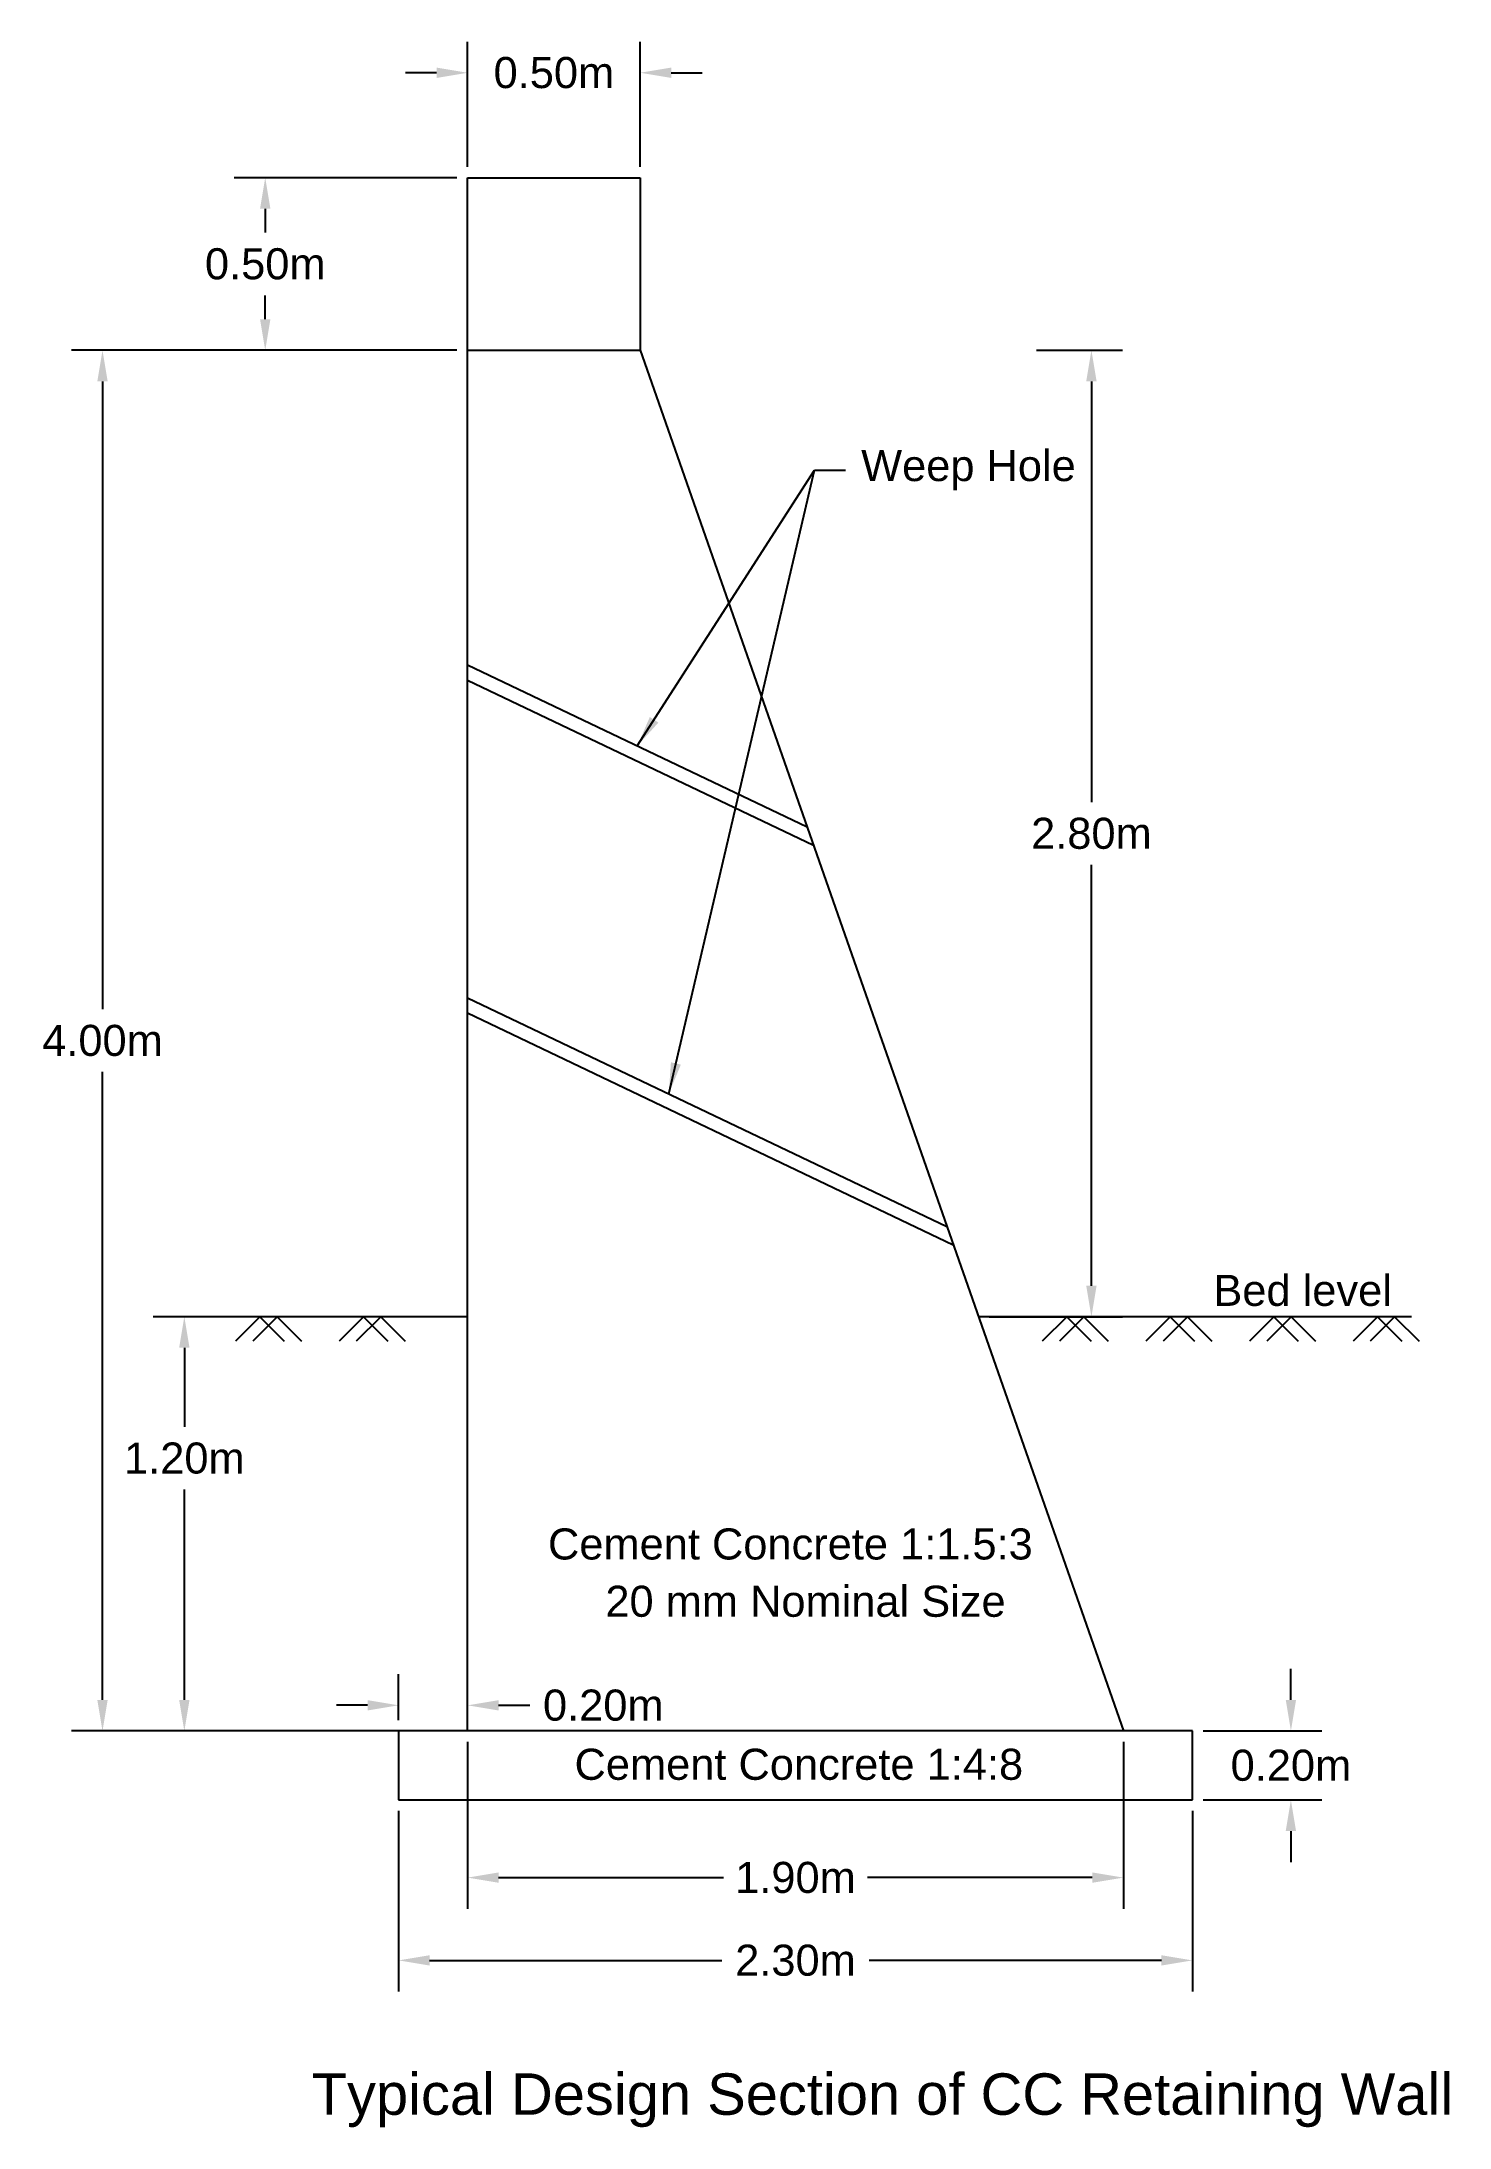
# Model space of a CAD drawing. Header units: millimetres. Extents: x 1417 to 2836, y 1318 to 2642.
# Drawn here: x 1417.43 to 1421.51, y 1318.48 to 1324.52 of the extents above; entities outside this region: 4.
import ezdxf

# ---------------------------------------------------------------- set-up
doc = ezdxf.new("R2010")
doc.units = ezdxf.units.MM
doc.header["$LTSCALE"] = 0.5
doc.linetypes.add('ACAD_ISO02W100', pattern=[15, 12, -3])
doc.styles.get("Standard").update_dxf_attribs({"font": 'arial.ttf'})
doc.dimstyles.get("Standard").update_dxf_attribs({"dimscale": 0.5, "dimtxt": 0.18, "dimasz": 0.18, "dimexe": 0.18, "dimexo": 0.0625, "dimgap": 0.09, "dimtad": 0, "dimtih": 1, "dimtoh": 1, "dimzin": 0, "dimdsep": 46, "dimtxsty": 'Standard', "dimcen": 0.09, "dimadec": 0, "dimazin": 0, "dimtfac": 1, "dimtofl": 0, "dimtmove": 0, "dimatfit": 3, "dimfxl": 1, "dimtolj": 1, "dimtzin": 0, "dimarcsym": 0})

# ---------------------------------------------------------------- blocks, each defined once
blk = doc.blocks.new('*D3')
at = {"color": 0, "lineweight": -2, "transparency": 16777216}
for p, q in [((1418.662, 1319.5971), (1418.662, 1319.1133)), ((1420.562, 1319.5971), (1420.562, 1319.1133)), ((1418.752, 1319.2033), (1419.4032, 1319.2033)), ((1420.472, 1319.2033), (1419.8208, 1319.2033))]:
    blk.add_line(p, q, dxfattribs=at)
at = {"color": 0, "lineweight": 100, "transparency": 16777216}
for points in [[(1418.752, 1319.2183), (1418.752, 1319.1883), (1418.662, 1319.2033)], [(1420.472, 1319.2183), (1420.472, 1319.1883), (1420.562, 1319.2033)]]:
    blk.add_solid(points, dxfattribs=at)
at = {"layer": 'Defpoints', "color": 0, "lineweight": 100, "transparency": 16777216}
for p in [(1418.662, 1319.6283), (1420.562, 1319.6283), (1420.562, 1319.2033)]:
    blk.add_point(p, dxfattribs=at)
at = {"color": 0, "transparency": 16777216, "insert": (1419.612, 1319.2033), "char_height": 0.09, "attachment_point": 5}
blk.add_mtext('\\A1;1.90m', dxfattribs=at)
blk = doc.blocks.new('*D4')
at = {"color": 0, "lineweight": -2, "transparency": 16777216}
for p, q in [((1418.462, 1319.3971), (1418.462, 1318.8735)), ((1420.762, 1319.3971), (1420.762, 1318.8735)), ((1418.552, 1318.9635), (1419.3982, 1318.9635)), ((1420.672, 1318.9635), (1419.8258, 1318.9635))]:
    blk.add_line(p, q, dxfattribs=at)
at = {"color": 0, "lineweight": 100, "transparency": 16777216}
for points in [[(1418.552, 1318.9785), (1418.552, 1318.9485), (1418.462, 1318.9635)], [(1420.672, 1318.9785), (1420.672, 1318.9485), (1420.762, 1318.9635)]]:
    blk.add_solid(points, dxfattribs=at)
at = {"layer": 'Defpoints', "color": 0, "lineweight": 100, "transparency": 16777216}
for p in [(1418.462, 1319.4283), (1420.762, 1319.4283), (1420.762, 1318.9635)]:
    blk.add_point(p, dxfattribs=at)
at = {"color": 0, "transparency": 16777216, "insert": (1419.612, 1318.9635), "char_height": 0.09, "attachment_point": 5}
blk.add_mtext('\\A1;2.30m', dxfattribs=at)
blk = doc.blocks.new('*D5')
at = {"color": 0, "lineweight": -2, "transparency": 16777216}
for p, q in [((1418.6308, 1323.6283), (1417.5142, 1323.6283)), ((1417.6042, 1323.5383), (1417.6042, 1321.7193)), ((1417.6042, 1319.7183), (1417.6042, 1321.5374)), ((1418.6308, 1319.6283), (1417.5142, 1319.6283))]:
    blk.add_line(p, q, dxfattribs=at)
at = {"color": 0, "lineweight": 100, "transparency": 16777216}
for points in [[(1417.5892, 1323.5383), (1417.6192, 1323.5383), (1417.6042, 1323.6283)], [(1417.5892, 1319.7183), (1417.6192, 1319.7183), (1417.6042, 1319.6283)]]:
    blk.add_solid(points, dxfattribs=at)
at = {"layer": 'Defpoints', "color": 0, "lineweight": 100, "transparency": 16777216}
for p in [(1417.6042, 1323.6283), (1418.662, 1323.6283), (1418.662, 1319.6283)]:
    blk.add_point(p, dxfattribs=at)
at = {"color": 0, "transparency": 16777216, "insert": (1417.6042, 1321.6283), "char_height": 0.09, "attachment_point": 5}
blk.add_mtext('\\A1;4.00m', dxfattribs=at)
blk = doc.blocks.new('*D6')
at = {"color": 0, "lineweight": -2, "transparency": 16777216}
for p, q in [((1418.6308, 1324.1283), (1417.9857, 1324.1283)), ((1418.0757, 1324.0383), (1418.0757, 1323.9693)), ((1418.0757, 1323.7183), (1418.0757, 1323.7874)), ((1418.6308, 1323.6283), (1417.9857, 1323.6283))]:
    blk.add_line(p, q, dxfattribs=at)
at = {"color": 0, "lineweight": 100, "transparency": 16777216}
for points in [[(1418.0607, 1324.0383), (1418.0907, 1324.0383), (1418.0757, 1324.1283)], [(1418.0607, 1323.7183), (1418.0907, 1323.7183), (1418.0757, 1323.6283)]]:
    blk.add_solid(points, dxfattribs=at)
at = {"layer": 'Defpoints', "color": 0, "lineweight": 100, "transparency": 16777216}
for p in [(1418.0757, 1324.1283), (1418.662, 1324.1283), (1418.662, 1323.6283)]:
    blk.add_point(p, dxfattribs=at)
at = {"color": 0, "transparency": 16777216, "insert": (1418.0757, 1323.8783), "char_height": 0.09, "attachment_point": 5}
blk.add_mtext('\\A1;0.50m', dxfattribs=at)
blk = doc.blocks.new('*D7')
at = {"color": 0, "lineweight": -2, "transparency": 16777216}
for p, q in [((1418.662, 1324.1596), (1418.662, 1324.5223)), ((1419.162, 1324.1596), (1419.162, 1324.5223)), ((1418.572, 1324.4323), (1418.482, 1324.4323)), ((1419.252, 1324.4323), (1419.342, 1324.4323))]:
    blk.add_line(p, q, dxfattribs=at)
at = {"color": 0, "lineweight": 100, "transparency": 16777216}
for points in [[(1418.572, 1324.4473), (1418.572, 1324.4173), (1418.662, 1324.4323)], [(1419.252, 1324.4473), (1419.252, 1324.4173), (1419.162, 1324.4323)]]:
    blk.add_solid(points, dxfattribs=at)
at = {"layer": 'Defpoints', "color": 0, "lineweight": 100, "transparency": 16777216}
for p in [(1419.162, 1324.4323), (1418.662, 1324.1283), (1419.162, 1324.1283)]:
    blk.add_point(p, dxfattribs=at)
at = {"color": 0, "transparency": 16777216, "insert": (1418.912, 1324.4323), "char_height": 0.09, "attachment_point": 5}
blk.add_mtext('\\A1;0.50m', dxfattribs=at)
blk = doc.blocks.new('*D8')
at = {"color": 0, "lineweight": -2, "transparency": 16777216}
for p, q in [((1420.3104, 1323.6283), (1420.5594, 1323.6283)), ((1420.4694, 1323.5383), (1420.4694, 1322.3193)), ((1420.4694, 1320.9183), (1420.4694, 1322.1374)), ((1420.1733, 1320.8283), (1420.5594, 1320.8283))]:
    blk.add_line(p, q, dxfattribs=at)
at = {"color": 0, "lineweight": 100, "transparency": 16777216}
for points in [[(1420.4544, 1323.5383), (1420.4844, 1323.5383), (1420.4694, 1323.6283)], [(1420.4544, 1320.9183), (1420.4844, 1320.9183), (1420.4694, 1320.8283)]]:
    blk.add_solid(points, dxfattribs=at)
at = {"layer": 'Defpoints', "color": 0, "lineweight": 100, "transparency": 16777216}
for p in [(1420.2791, 1323.6283), (1420.4694, 1323.6283), (1420.142, 1320.8283)]:
    blk.add_point(p, dxfattribs=at)
at = {"color": 0, "transparency": 16777216, "insert": (1420.4694, 1322.2283), "char_height": 0.09, "attachment_point": 5}
blk.add_mtext('\\A1;2.80m', dxfattribs=at)
blk = doc.blocks.new('*D9')
at = {"color": 0, "lineweight": -2, "transparency": 16777216}
for p, q in [((1421.0474, 1319.7183), (1421.0474, 1319.8083)), ((1420.7933, 1319.6283), (1421.1374, 1319.6283)), ((1420.7933, 1319.4283), (1421.1374, 1319.4283)), ((1421.0474, 1319.3383), (1421.0474, 1319.2483))]:
    blk.add_line(p, q, dxfattribs=at)
at = {"color": 0, "lineweight": 100, "transparency": 16777216}
for points in [[(1421.0324, 1319.7183), (1421.0624, 1319.7183), (1421.0474, 1319.6283)], [(1421.0324, 1319.3383), (1421.0624, 1319.3383), (1421.0474, 1319.4283)]]:
    blk.add_solid(points, dxfattribs=at)
at = {"layer": 'Defpoints', "color": 0, "lineweight": 100, "transparency": 16777216}
for p in [(1420.762, 1319.6283), (1420.762, 1319.4283), (1421.0474, 1319.4283)]:
    blk.add_point(p, dxfattribs=at)
at = {"color": 0, "transparency": 16777216, "insert": (1421.0474, 1319.5283), "char_height": 0.09, "attachment_point": 5}
blk.add_mtext('\\A1;0.20m', dxfattribs=at)
blk = doc.blocks.new('*D11')
at = {"color": 0, "lineweight": -2, "transparency": 16777216}
for p, q in [((1418.6308, 1320.8283), (1417.7513, 1320.8283)), ((1417.8413, 1320.7383), (1417.8413, 1320.5092)), ((1417.8413, 1319.7183), (1417.8413, 1320.3273)), ((1418.6308, 1319.6283), (1417.7513, 1319.6283))]:
    blk.add_line(p, q, dxfattribs=at)
at = {"color": 0, "lineweight": 100, "transparency": 16777216}
for points in [[(1417.8263, 1320.7383), (1417.8563, 1320.7383), (1417.8413, 1320.8283)], [(1417.8263, 1319.7183), (1417.8563, 1319.7183), (1417.8413, 1319.6283)]]:
    blk.add_solid(points, dxfattribs=at)
at = {"layer": 'Defpoints', "color": 0, "lineweight": 100, "transparency": 16777216}
for p in [(1418.662, 1320.8283), (1417.8413, 1319.6283), (1418.662, 1319.6283)]:
    blk.add_point(p, dxfattribs=at)
at = {"color": 0, "transparency": 16777216, "insert": (1417.8413, 1320.4183), "char_height": 0.09, "attachment_point": 5}
blk.add_mtext('\\A1;1.20m', dxfattribs=at)
blk = doc.blocks.new('*D12')
at = {"color": 0, "lineweight": -2, "transparency": 16777216}
for p, q in [((1418.462, 1319.6596), (1418.462, 1319.7925)), ((1418.662, 1319.6596), (1418.662, 1319.7925)), ((1418.372, 1319.7025), (1418.282, 1319.7025)), ((1418.752, 1319.7025), (1418.842, 1319.7025))]:
    blk.add_line(p, q, dxfattribs=at)
at = {"color": 0, "lineweight": 100, "transparency": 16777216}
for points in [[(1418.372, 1319.7175), (1418.372, 1319.6875), (1418.462, 1319.7025)], [(1418.752, 1319.7175), (1418.752, 1319.6875), (1418.662, 1319.7025)]]:
    blk.add_solid(points, dxfattribs=at)
at = {"layer": 'Defpoints', "color": 0, "lineweight": 100, "transparency": 16777216}
for p in [(1418.662, 1319.7025), (1418.462, 1319.6283), (1418.662, 1319.6283)]:
    blk.add_point(p, dxfattribs=at)
at = {"color": 0, "transparency": 16777216, "insert": (1419.0551, 1319.7025), "char_height": 0.09, "attachment_point": 5}
blk.add_mtext('\\A1;0.20m', dxfattribs=at)

msp = doc.modelspace()

# ---------------------------------------------------------------- linework, layer by layer
for p, q in [((2836.1472, 2641.6566), (2836.0765, 2641.5859)), ((2836.1972, 2641.6566), (2836.1265, 2641.5859)), ((2836.1472, 2641.6566), (2836.2179, 2641.5859)), ((2836.1972, 2641.6566), (2836.2679, 2641.5859)), ((1418.662, 1324.1283), (1419.162, 1324.1283)), ((1418.662, 1323.6283), (1418.662, 1324.1283)), ((1419.162, 1324.1283), (1419.162, 1323.6283)), ((1418.662, 1319.6283), (1418.662, 1323.6283)), ((1418.662, 1323.6283), (1419.162, 1323.6283)), ((1419.162, 1323.6283), (1420.562, 1319.6283)), ((1418.662, 1320.8283), (1417.8783, 1320.8283)), ((1418.0603, 1320.8283), (1417.9896, 1320.7576)), ((1418.1103, 1320.8283), (1418.0396, 1320.7576)), ((1418.0603, 1320.8283), (1418.131, 1320.7576)), ((1418.1103, 1320.8283), (1418.181, 1320.7576)), ((1418.3603, 1320.8283), (1418.2896, 1320.7576)), ((1418.4103, 1320.8283), (1418.3396, 1320.7576)), ((1418.3603, 1320.8283), (1418.431, 1320.7576)), ((1418.4103, 1320.8283), (1418.481, 1320.7576)), ((1421.3966, 1320.8283), (1420.142, 1320.8283)), ((1420.3977, 1320.8283), (1420.327, 1320.7576)), ((1420.4477, 1320.8283), (1420.377, 1320.7576)), ((1420.3977, 1320.8283), (1420.4684, 1320.7576)), ((1420.4477, 1320.8283), (1420.5184, 1320.7576)), ((1420.6977, 1320.8283), (1420.627, 1320.7576)), ((1420.7477, 1320.8283), (1420.677, 1320.7576)), ((1420.6977, 1320.8283), (1420.7684, 1320.7576)), ((1420.7477, 1320.8283), (1420.8184, 1320.7576)), ((1420.998, 1320.8283), (1420.9273, 1320.7576)), ((1421.048, 1320.8283), (1420.9773, 1320.7576)), ((1420.998, 1320.8283), (1421.0688, 1320.7576)), ((1421.048, 1320.8283), (1421.1188, 1320.7576)), ((1421.298, 1320.8283), (1421.2273, 1320.7576)), ((1421.348, 1320.8283), (1421.2773, 1320.7576)), ((1421.298, 1320.8283), (1421.3688, 1320.7576)), ((1421.348, 1320.8283), (1421.4188, 1320.7576)), ((1420.762, 1319.6283), (1418.462, 1319.6283)), ((1418.462, 1319.6283), (1418.462, 1319.4283)), ((1420.762, 1319.4283), (1420.762, 1319.6283)), ((1418.462, 1319.4283), (1420.762, 1319.4283))]:
    msp.add_line(p, q)
at = {"linetype": 'ACAD_ISO02W100', "lineweight": 25, "ltscale": 0.5}
for p, q in [((1418.662, 1322.7167), (1419.6454, 1322.2473)), ((1418.662, 1322.6724), (1419.664, 1322.1941)), ((1418.662, 1321.7527), (1420.0504, 1321.09)), ((1418.662, 1321.7084), (1420.069, 1321.0368))]:
    msp.add_line(p, q, dxfattribs=at)

# ---------------------------------------------------------------- texts
at = {"linetype": 'ACAD_ISO02W100', "lineweight": 100}
for s, height, p in [('Bed level', 0.09, (1420.8228, 1320.8597)), ('Cement Concrete 1:1.5:3', 0.09, (1418.8949, 1320.125)), ('20 mm Nominal Size', 0.09, (1419.0612, 1319.959)), ('Cement Concrete 1:4:8', 0.09, (1418.9718, 1319.4867)), ('Typical Design Section of CC Retaining Wall', 0.12, (1418.2103, 1318.5162))]:
    msp.add_text(s, height=height, dxfattribs=at).set_placement(p)
at = {"linetype": 'ByBlock', "lineweight": 100, "insert": (1419.8022, 1323.2808), "char_height": 0.09, "attachment_point": 4}
msp.add_mtext('Weep Hole', dxfattribs=at)

# ---------------------------------------------------------------- dimensions: what is measured, and where the dimension line sits
for base, p1, p2, picture, middle in [((1419.162, 1324.4323), (1418.662, 1324.1283), (1419.162, 1324.1283), '*D7', (1418.912, 1324.4323)), ((1418.662, 1319.7025), (1418.462, 1319.6283), (1418.662, 1319.6283), '*D12', (1419.0551, 1319.7025)), ((1420.562, 1319.2033), (1418.662, 1319.6283), (1420.562, 1319.6283), '*D3', (1419.612, 1319.2033)), ((1420.762, 1318.9635), (1418.462, 1319.4283), (1420.762, 1319.4283), '*D4', (1419.612, 1318.9635))]:
    dim = msp.add_linear_dim(base=base, p1=p1, p2=p2, dimstyle='Standard', override={"dimpost": 'm'})
    dim.commit()
    dim.dimension.update_dxf_attribs({"geometry": picture, "text_midpoint": middle})
for base, p1, p2, picture, middle in [((1418.0757, 1324.1283), (1418.662, 1323.6283), (1418.662, 1324.1283), '*D6', (1418.0757, 1323.8783)), ((1420.4694, 1323.6283), (1420.142, 1320.8283), (1420.2791, 1323.6283), '*D8', (1420.4694, 1322.2283)), ((1421.0474, 1319.4283), (1420.762, 1319.6283), (1420.762, 1319.4283), '*D9', (1421.0474, 1319.5283))]:
    dim = msp.add_linear_dim(base=base, p1=p1, p2=p2, angle=90, dimstyle='Standard', override={"dimpost": 'm'})
    dim.commit()
    dim.dimension.update_dxf_attribs({"geometry": picture, "text_midpoint": middle})
for base, p1, p2, picture, middle in [((1417.6042, 1323.6283), (1418.662, 1319.6283), (1418.662, 1323.6283), '*D5', (1417.6042, 1321.6283)), ((1417.8413, 1319.6283), (1418.662, 1320.8283), (1418.662, 1319.6283), '*D11', (1417.8413, 1320.4183))]:
    dim = msp.add_linear_dim(base=base, p1=p1, p2=p2, angle=90, dimstyle='Standard', override={"dimpost": 'm'})
    dim.commit()
    dim.dimension.update_dxf_attribs({"geometry": picture, "text_midpoint": middle, "dimtype": 160})

# ---------------------------------------------------------------- leaders
at = {"linetype": 'ByBlock', "lineweight": 25, "annotation_type": 0, "has_hookline": 1, "hookline_direction": 0, "text_width": 0.6152}
msp.add_leader([(1419.1537, 1322.482), (1419.6672, 1323.2808), (1419.7572, 1323.2808)], dimstyle='Standard', dxfattribs=at)
at = {"linetype": 'ByBlock', "lineweight": 25}
msp.add_leader([(1419.245, 1321.4745), (1419.6672, 1323.2808)], dimstyle='Standard', dxfattribs=at)

doc.saveas('drawing.dxf')
